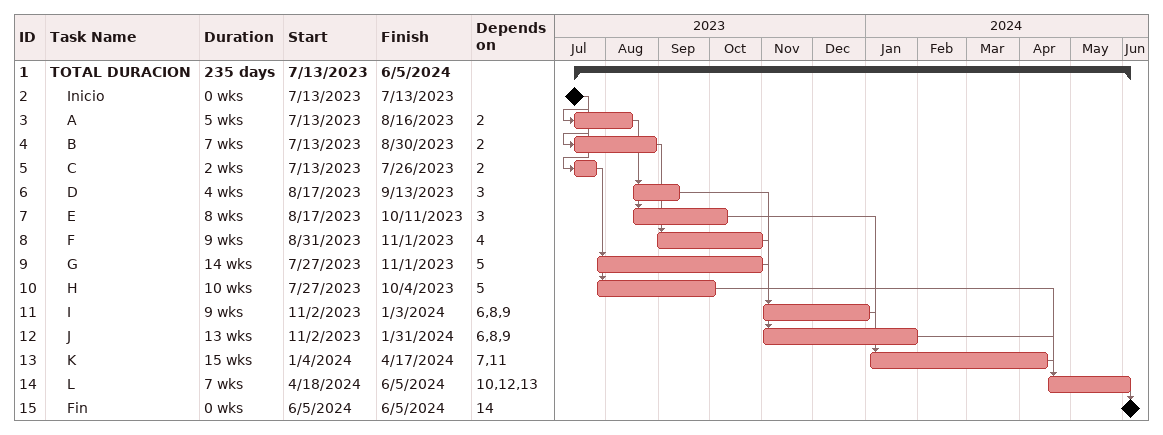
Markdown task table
| ID | Level | Task | Duration | Start | Finish | Predecessors |
|---|---|---|---|---|---|---|
| 1 | 1 | **TOTAL DURACION** | 235d | 2023-07-13 | 2024-06-05 |  |
| 2 | 2 | Inicio | 0w | 2023-07-13 | 2023-07-13 |  |
| 3 | 2 | A | 5w | 2023-07-13 | 2023-08-16 | 2 |
| 4 | 2 | B | 7w | 2023-07-13 | 2023-08-30 | 2 |
| 5 | 2 | C | 2w | 2023-07-13 | 2023-07-26 | 2 |
| 6 | 2 | D | 4w | 2023-08-17 | 2023-09-13 | 3 |
| 7 | 2 | E | 8w | 2023-08-17 | 2023-10-11 | 3 |
| 8 | 2 | F | 9w | 2023-08-31 | 2023-11-01 | 4 |
| 9 | 2 | G | 14w | 2023-07-27 | 2023-11-01 | 5 |
| 10 | 2 | H | 10w | 2023-07-27 | 2023-10-04 | 5 |
| 11 | 2 | I | 9w | 2023-11-02 | 2024-01-03 | 6, 8, 9 |
| 12 | 2 | J | 13w | 2023-11-02 | 2024-01-31 | 6, 8, 9 |
| 13 | 2 | K | 15w | 2024-01-04 | 2024-04-17 | 7, 11 |
| 14 | 2 | L | 7w | 2024-04-18 | 2024-06-05 | 10, 12, 13 |
| 15 | 2 | Fin | 0w | 2024-06-05 | 2024-06-05 | 14 |
